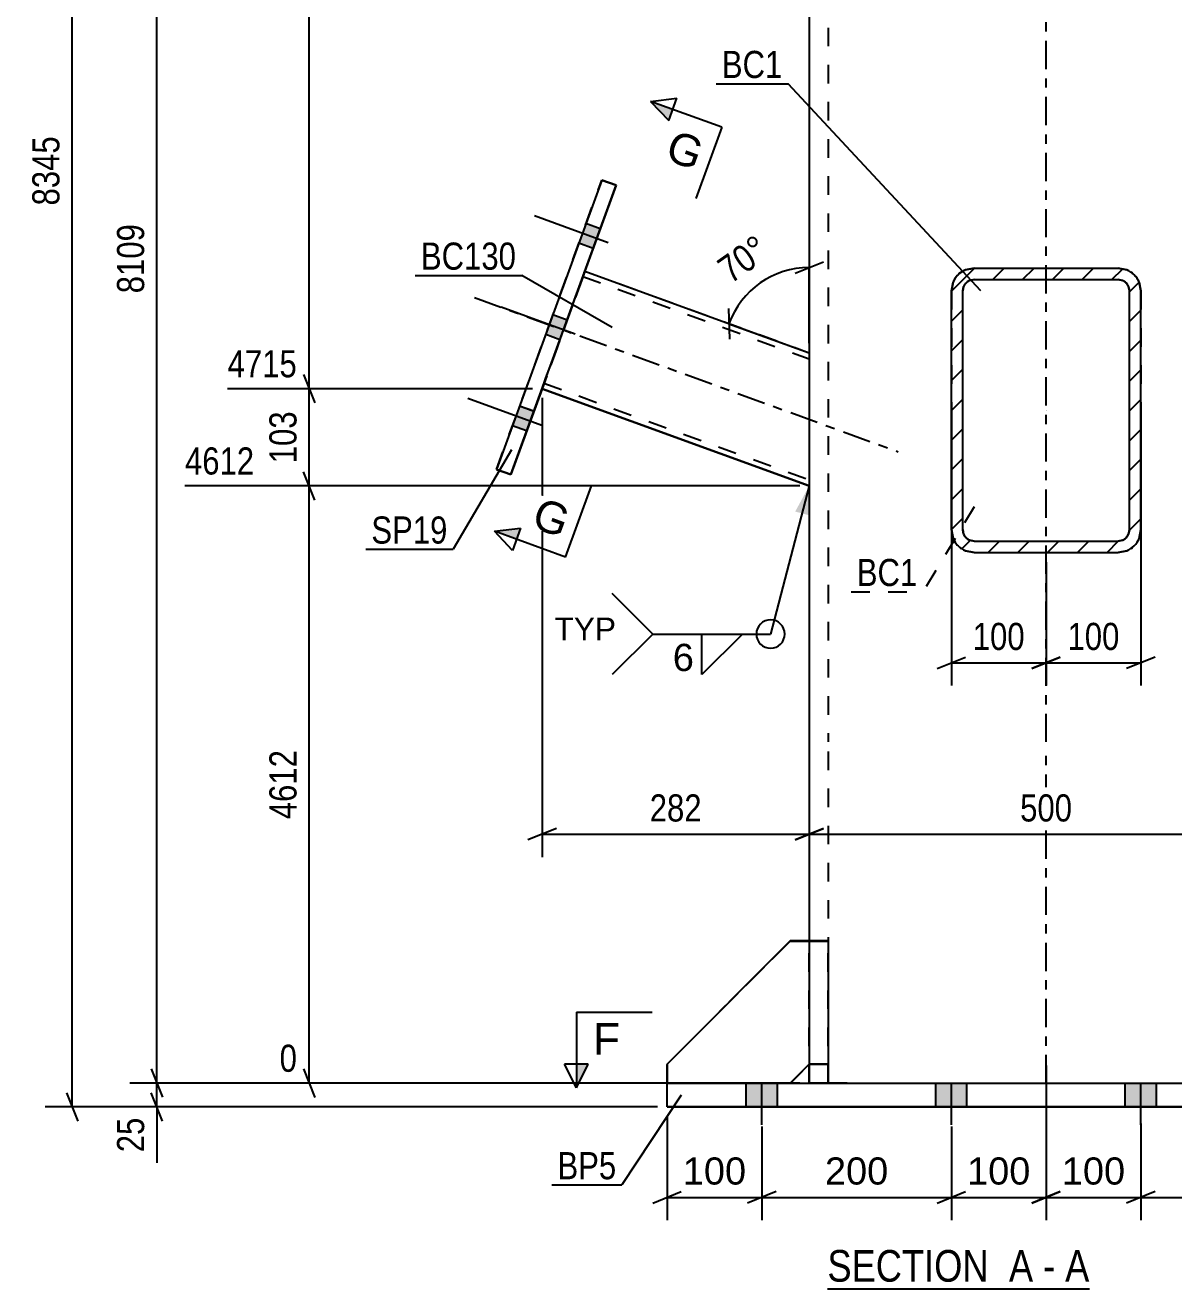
# Model space of a CAD drawing. Header units: millimetres. Extents: x -127 to 467, y -181 to 239.
# Drawn here: x 113.6 to 234.8, y -17.8 to 115.6 of the extents above; entities that cross this region are included whole.
import ezdxf

# ---------------------------------------------------------------- set-up
doc = ezdxf.new("R2010")
doc.units = ezdxf.units.MM
doc.linetypes.add('DXK_LINE_DOT2', pattern=[3.9198, 1.9599, -1.9599])
doc.linetypes.add('DXK_LINE_DOT3', pattern=[5.9187, 2.979, -0.9799, 0.9799, -0.9799])
doc.styles.add('Arial', font='ARIAL.TTF', dxfattribs={"height": 0.2})
doc.styles.add('Arial Narrow', font='ARIALN.TTF', dxfattribs={"height": 0.2})

# ---------------------------------------------------------------- blocks, each defined once
blk = doc.blocks.new('Unknown-339278888-17 - 1250')
at = {"color": 6, "linetype": 'Continuous'}
blk.add_line((198.27, -17.78), (225.92, -17.78), dxfattribs=at)
at = {"color": 0, "linetype": 'Continuous'}
for points in [[(216.38, -17.03), (216.38, -13.53), (198.27, -13.53), (198.27, -17.03)], [(219.99, -17.03), (219.99, -13.53), (217.43, -13.53), (217.43, -17.03)], [(222.31, -17.03), (222.31, -13.53), (221.04, -13.53), (221.04, -17.03)], [(225.92, -17.03), (225.92, -13.53), (223.36, -13.53), (223.36, -17.03)]]:
    blk.add_wipeout(points, dxfattribs=at)
at = {"color": 7, "linetype": 'Continuous', "style": 'Arial Narrow'}
for s, p in [('SECTION ', (198.27, -17.03)), ('A', (217.43, -17.03)), ('A', (223.36, -17.03)), ('-', (221.04, -17.03))]:
    blk.add_text(s, height=3.34, dxfattribs=at).set_placement(p)
blk = doc.blocks.new('Part-339278888-1277 - 1250')
at = {"color": 2, "linetype": 'Continuous'}
for p, q in [((174.47, 99.24), (163.35, 68.7)), ((164.86, 68.16), (175.97, 98.7)), ((175.97, 98.69), (172.67, 89.63)), ((175.97, 98.7), (174.47, 99.24)), ((175.97, 98.69), (175.97, 98.7)), ((175.97, 98.69), (175.97, 98.69)), ((168.16, 77.22), (164.86, 68.15)), ((164.86, 68.15), (163.35, 68.7)), ((163.35, 68.7), (163.36, 68.7)), ((163.35, 68.7), (163.35, 68.7)), ((163.35, 68.7), (164.86, 68.16)), ((164.86, 68.15), (164.86, 68.16))]:
    blk.add_line(p, q, dxfattribs=at)
at = {"color": 7, "linetype": 'DXK_LINE_DOT2'}
for p, q in [((163.36, 68.7), (174.47, 99.24)), ((174.47, 99.24), (175.97, 98.69)), ((174.47, 99.24), (174.47, 99.24)), ((172.67, 89.63), (168.16, 77.22))]:
    blk.add_line(p, q, dxfattribs=at)
blk = doc.blocks.new('Part-339278888-1446 - 1250')
at = {"color": 2, "linetype": 'Continuous'}
for p, q in [((196.35, 119.24), (196.35, 39.93)), ((196.35, 38.93), (196.35, 18.93))]:
    blk.add_line(p, q, dxfattribs=at)
at = {"color": 7, "linetype": 'DXK_LINE_DOT2'}
for p, q in [((198.35, 119.24), (198.35, 39.93)), ((198.35, 38.93), (198.35, 3.92)), ((196.35, 18.93), (196.35, 3.92)), ((196.35, 3.92), (196.35, 3.93)), ((196.65, 3.93), (196.35, 3.93)), ((196.35, 3.92), (196.65, 3.92)), ((197.52, 3.93), (196.65, 3.93)), ((196.65, 3.92), (197.52, 3.92)), ((198.82, 3.93), (197.52, 3.93)), ((197.52, 3.92), (198.82, 3.92)), ((198.35, 3.92), (198.35, 3.93)), ((198.35, 3.93), (198.5, 3.93)), ((198.5, 3.92), (198.35, 3.92)), ((198.5, 3.93), (198.94, 3.93)), ((198.94, 3.92), (198.5, 3.92)), ((200.35, 3.93), (198.82, 3.93)), ((198.82, 3.92), (200.35, 3.92)), ((198.94, 3.93), (199.58, 3.93)), ((199.58, 3.92), (198.94, 3.92)), ((199.58, 3.93), (200.35, 3.93)), ((200.35, 3.92), (199.58, 3.92)), ((200.35, 3.93), (242.35, 3.93)), ((200.35, 3.93), (242.35, 3.93)), ((200.35, 3.92), (242.35, 3.92)), ((200.35, 3.92), (242.35, 3.92))]:
    blk.add_line(p, q, dxfattribs=at)
at = {"color": 7, "linetype": 'DXK_LINE_DOT3'}
for p, q in [((221.35, 39.93), (221.35, 119.24)), ((221.35, 3.92), (221.35, 38.93))]:
    blk.add_line(p, q, dxfattribs=at)
blk = doc.blocks.new('Bolt-339278888-1453 - 1250')
at = {"linetype": 'Continuous'}
for points in [[(189.7, 1.43), (193, 1.43), (193, 3.93), (189.7, 3.93)], [(189.7, 1.42), (193, 1.42), (193, 3.92), (189.7, 3.92)], [(189.7, 1.42), (193, 1.42), (193, 3.92), (189.7, 3.92)], [(189.7, 1.42), (193, 1.42), (193, 3.92), (189.7, 3.92)], [(209.7, 1.43), (213, 1.43), (213, 3.93), (209.7, 3.93)], [(209.7, 1.42), (213, 1.42), (213, 3.92), (209.7, 3.92)], [(229.7, 1.43), (233, 1.43), (233, 3.93), (229.7, 3.93)], [(229.7, 1.42), (233, 1.42), (233, 3.92), (229.7, 3.92)], [(249.7, 1.43), (253, 1.43), (253, 3.93), (249.7, 3.93)], [(249.7, 1.42), (253, 1.42), (253, 3.92), (249.7, 3.92)], [(249.7, 1.42), (253, 1.42), (253, 3.92), (249.7, 3.92)], [(249.7, 1.42), (253, 1.42), (253, 3.92), (249.7, 3.92)]]:
    blk.add_hatch(color=1, dxfattribs=at).paths.add_polyline_path(points)
at = {"color": 1, "linetype": 'Continuous'}
for p, q in [((189.7, 1.43), (189.7, 3.93)), ((189.7, 1.42), (189.7, 3.92)), ((189.7, 1.42), (189.7, 3.92)), ((189.7, 1.42), (189.7, 3.92)), ((191.35, -0.47), (191.35, 3.93)), ((191.35, -0.48), (191.35, 3.92)), ((191.35, -0.48), (191.35, 3.92)), ((191.35, -0.48), (191.35, 3.92)), ((193, 1.43), (193, 3.93)), ((193, 1.42), (193, 3.92)), ((193, 1.42), (193, 3.92)), ((193, 1.42), (193, 3.92)), ((209.7, 1.43), (209.7, 3.93)), ((209.7, 1.42), (209.7, 3.92)), ((211.35, -0.47), (211.35, 3.93)), ((211.35, -0.48), (211.35, 3.92)), ((213, 1.43), (213, 3.93)), ((213, 1.42), (213, 3.92)), ((229.7, 1.43), (229.7, 3.93)), ((229.7, 1.42), (229.7, 3.92)), ((231.35, -0.47), (231.35, 3.93)), ((231.35, -0.48), (231.35, 3.92)), ((233, 1.43), (233, 3.93)), ((233, 1.42), (233, 3.92)), ((249.7, 1.43), (249.7, 3.93)), ((249.7, 1.42), (249.7, 3.92)), ((249.7, 1.42), (249.7, 3.92)), ((249.7, 1.42), (249.7, 3.92)), ((251.35, -0.47), (251.35, 3.93)), ((251.35, -0.48), (251.35, 3.92)), ((251.35, -0.48), (251.35, 3.92)), ((251.35, -0.48), (251.35, 3.92)), ((253, 1.43), (253, 3.93)), ((253, 1.42), (253, 3.92)), ((253, 1.42), (253, 3.92)), ((253, 1.42), (253, 3.92))]:
    blk.add_line(p, q, dxfattribs=at)
blk = doc.blocks.new('Part-339278888-1415 - 1250')
at = {"color": 2, "linetype": 'Continuous'}
for p, q in [((194.35, 18.93), (181.35, 5.93)), ((194.35, 18.93), (194.35, 18.93)), ((196.35, 18.93), (194.35, 18.93)), ((181.35, 5.93), (181.35, 5.93)), ((181.35, 5.93), (181.35, 3.93)), ((194.35, 3.93), (196.35, 5.93))]:
    blk.add_line(p, q, dxfattribs=at)
at = {"color": 7, "linetype": 'DXK_LINE_DOT2'}
for p, q in [((181.35, 5.93), (194.35, 18.93)), ((194.35, 18.93), (196.35, 18.93)), ((196.35, 18.93), (196.35, 5.93)), ((196.35, 5.93), (194.35, 3.93)), ((194.35, 3.93), (181.35, 3.93)), ((181.35, 3.93), (194.35, 3.93)), ((181.35, 3.93), (181.35, 3.93)), ((194.35, 3.93), (194.35, 3.93)), ((194.35, 3.93), (194.35, 3.93))]:
    blk.add_line(p, q, dxfattribs=at)
blk = doc.blocks.new('Bolt-339278888-1272 - 1250')
at = {"linetype": 'Continuous'}
for points in [[(172.79, 94.64), (172.04, 92.57), (173.55, 92.02), (174.3, 94.09)], [(172.79, 94.64), (172.04, 92.57), (173.55, 92.02), (174.3, 94.09)], [(172.79, 94.64), (172.04, 92.57), (173.55, 92.02), (174.3, 94.09)], [(169.29, 85.01), (168.54, 82.94), (170.04, 82.39), (170.79, 84.46)], [(169.29, 85), (168.54, 82.94), (170.04, 82.39), (170.79, 84.46)], [(165.78, 75.38), (165.03, 73.31), (166.53, 72.76), (167.29, 74.83)], [(165.78, 75.37), (165.03, 73.31), (166.53, 72.76), (167.29, 74.83)], [(165.78, 75.37), (165.03, 73.3), (166.53, 72.76), (167.29, 74.82)]]:
    blk.add_hatch(color=1, dxfattribs=at).paths.add_polyline_path(points)
at = {"color": 1, "linetype": 'Continuous'}
for p, q in [((175.14, 92.61), (167.34, 95.45)), ((175.14, 92.61), (167.34, 95.45)), ((175.14, 92.61), (167.34, 95.45)), ((174.3, 94.09), (172.79, 94.64)), ((174.3, 94.09), (172.79, 94.64)), ((174.3, 94.09), (172.79, 94.64)), ((173.55, 92.02), (172.04, 92.57)), ((173.55, 92.02), (172.04, 92.57)), ((173.55, 92.02), (172.04, 92.57)), ((171.64, 82.98), (163.84, 85.82)), ((171.64, 82.98), (163.84, 85.82)), ((170.79, 84.46), (169.29, 85.01)), ((170.79, 84.46), (169.29, 85)), ((170.04, 82.39), (168.54, 82.94)), ((170.04, 82.39), (168.54, 82.94)), ((168.13, 73.35), (160.33, 76.19)), ((168.13, 73.35), (160.33, 76.19)), ((168.13, 73.35), (160.33, 76.19)), ((167.29, 74.83), (165.78, 75.38)), ((167.29, 74.83), (165.78, 75.37)), ((167.29, 74.82), (165.78, 75.37)), ((166.53, 72.76), (165.03, 73.31)), ((166.53, 72.76), (165.03, 73.31)), ((166.53, 72.76), (165.03, 73.3))]:
    blk.add_line(p, q, dxfattribs=at)
blk = doc.blocks.new('Part-339278888-1301 - 1250')
at = {"color": 7, "linetype": 'DXK_LINE_DOT2'}
for p, q in [((213.75, 89.93), (212.83, 89.75)), ((213.75, 89.93), (228.95, 89.93)), ((213.75, 89.93), (213.75, 89.93)), ((228.95, 89.93), (228.95, 89.93)), ((229.87, 89.75), (228.95, 89.93)), ((211.53, 88.45), (211.35, 87.53)), ((213.29, 88.64), (213.75, 88.73)), ((213.75, 88.73), (213.75, 88.73)), ((213.75, 88.73), (228.95, 88.73)), ((228.95, 88.73), (228.95, 88.73)), ((228.95, 88.73), (229.41, 88.64)), ((231.35, 87.53), (231.17, 88.45)), ((211.35, 87.53), (211.35, 62.33)), ((212.55, 87.53), (212.64, 87.99)), ((212.55, 87.53), (212.55, 87.53)), ((212.55, 62.33), (212.55, 87.53)), ((212.64, 87.99), (212.64, 87.99)), ((230.06, 87.99), (230.06, 87.99)), ((230.06, 87.99), (230.15, 87.53)), ((230.15, 87.53), (230.15, 87.53)), ((230.15, 62.33), (230.15, 87.53)), ((231.35, 87.53), (231.35, 62.33)), ((211.35, 62.33), (211.53, 61.41)), ((211.53, 61.41), (211.53, 61.41)), ((212.55, 62.33), (212.55, 62.33)), ((212.64, 61.87), (212.55, 62.33)), ((230.15, 62.33), (230.06, 61.87)), ((230.15, 62.33), (230.15, 62.33)), ((231.17, 61.41), (231.35, 62.33)), ((231.17, 61.41), (231.17, 61.41)), ((212.83, 60.11), (213.75, 59.93)), ((213.75, 61.13), (213.29, 61.22)), ((213.75, 61.13), (213.75, 61.13)), ((213.75, 61.13), (228.95, 61.13)), ((229.41, 61.22), (228.95, 61.13)), ((228.95, 61.13), (228.95, 61.13)), ((228.95, 59.93), (229.87, 60.11)), ((213.75, 59.93), (228.95, 59.93)), ((213.75, 59.93), (213.75, 59.93)), ((228.95, 59.93), (228.95, 59.93))]:
    blk.add_line(p, q, dxfattribs=at)
at = {"color": 7, "linetype": 'DXK_LINE_DOT3'}
blk.add_line((221.35, 74.93), (221.35, 74.93), dxfattribs=at)
at = {"color": 7, "linetype": 'DXK_LINE_DOT2'}
for centre, radius, start, end in [((213.75, 87.53), 2.4, 112.5, 157.5), ((228.95, 87.53), 2.4, 22.5, 67.5), ((213.75, 87.53), 1.2, 112.5, 157.5), ((228.95, 87.53), 1.2, 22.5, 67.5), ((213.75, 62.33), 2.4, 202.5, 247.5), ((213.75, 62.33), 1.2, 202.5, 247.5), ((228.95, 62.33), 1.2, 292.5, 337.5), ((228.95, 62.33), 2.4, 292.5, 337.5)]:
    blk.add_arc(centre, radius, start, end, dxfattribs=at)
blk = doc.blocks.new('Part-339278888-1411 - 1250')
at = {"color": 7, "linetype": 'DXK_LINE_DOT2'}
for p, q in [((181.35, 5.92), (194.35, 18.92)), ((194.35, 18.92), (181.35, 5.92)), ((194.35, 18.92), (196.35, 18.92)), ((194.35, 18.92), (194.35, 18.92)), ((196.35, 18.92), (194.35, 18.92)), ((196.35, 18.92), (196.35, 5.92)), ((181.35, 3.92), (181.35, 5.92)), ((196.35, 5.92), (194.35, 3.92)), ((194.35, 3.92), (181.35, 3.92)), ((181.35, 3.92), (194.35, 3.92)), ((194.35, 3.92), (194.36, 3.93)), ((194.35, 3.92), (194.35, 3.92))]:
    blk.add_line(p, q, dxfattribs=at)
at = {"color": 2, "linetype": 'Continuous'}
blk.add_line((194.36, 3.93), (196.35, 5.92), dxfattribs=at)
blk = doc.blocks.new('Part-339278888-1412 - 1250')
at = {"color": 2, "linetype": 'Continuous'}
for p, q in [((196.35, 18.93), (196.35, 18.93)), ((198.35, 18.93), (196.35, 18.93)), ((196.35, 18.93), (196.35, 3.93)), ((198.35, 18.93), (198.35, 18.93)), ((198.35, 18.93), (198.35, 3.93)), ((198.35, 5.93), (196.35, 5.93)), ((196.35, 3.93), (198.35, 3.93))]:
    blk.add_line(p, q, dxfattribs=at)
at = {"color": 7, "linetype": 'DXK_LINE_DOT2'}
for p, q in [((196.35, 18.93), (198.35, 18.93)), ((196.35, 5.93), (198.35, 5.93)), ((196.35, 5.93), (196.35, 3.93)), ((198.35, 5.93), (198.35, 3.93)), ((198.35, 3.93), (196.35, 3.93)), ((196.35, 3.93), (196.35, 3.93)), ((198.35, 3.93), (198.35, 3.93))]:
    blk.add_line(p, q, dxfattribs=at)
blk = doc.blocks.new('Part-339278888-1350 - 1250')
at = {"color": 7, "linetype": 'DXK_LINE_DOT2'}
for p, q in [((172.64, 89.54), (172.55, 89.3)), ((172.55, 89.3), (172.64, 89.54)), ((172.67, 89.63), (172.64, 89.54)), ((172.64, 89.54), (172.67, 89.63)), ((172.67, 89.63), (172.67, 89.63)), ((172.67, 89.63), (196.35, 81.01)), ((172.42, 88.93), (168.38, 77.83)), ((172.42, 88.93), (168.41, 77.92)), ((172.34, 88.72), (168.42, 77.95)), ((168.57, 78.35), (172.41, 88.9)), ((172.41, 88.9), (172.34, 88.72)), ((172.41, 88.9), (172.45, 89.02)), ((172.45, 89.02), (172.41, 88.9)), ((172.55, 89.3), (172.42, 88.93)), ((172.42, 88.93), (172.55, 89.3)), ((172.45, 89.02), (172.47, 89.06)), ((172.47, 89.06), (172.45, 89.02)), ((172.47, 89.06), (172.47, 89.06)), ((172.47, 89.06), (196.35, 80.37)), ((172.47, 89.06), (196.35, 80.37)), ((196.35, 81.01), (196.35, 66.96)), ((168.19, 77.31), (168.28, 77.55)), ((168.19, 77.31), (168.28, 77.55)), ((168.28, 77.55), (168.41, 77.92)), ((168.28, 77.55), (168.38, 77.83)), ((168.38, 77.83), (168.36, 77.79)), ((168.36, 77.79), (168.38, 77.83)), ((168.36, 77.79), (168.36, 77.79)), ((168.36, 77.79), (196.35, 67.6)), ((168.36, 77.79), (196.35, 67.6)), ((168.42, 77.95), (168.38, 77.83)), ((168.38, 77.83), (168.41, 77.92)), ((168.41, 77.92), (168.42, 77.95)), ((168.42, 77.95), (168.57, 78.35)), ((168.57, 78.35), (168.57, 78.35)), ((168.16, 77.22), (168.19, 77.31)), ((168.16, 77.22), (168.19, 77.31)), ((168.16, 77.22), (168.16, 77.22)), ((168.19, 77.31), (168.19, 77.31))]:
    blk.add_line(p, q, dxfattribs=at)
at = {"color": 2, "linetype": 'Continuous'}
for p, q in [((172.67, 89.63), (196.35, 81.01)), ((196.35, 66.96), (168.16, 77.22)), ((168.16, 77.22), (196.35, 66.96))]:
    blk.add_line(p, q, dxfattribs=at)
at = {"color": 7, "linetype": 'DXK_LINE_DOT3'}
blk.add_line((161.02, 86.84), (205.75, 70.57), dxfattribs=at)
blk = doc.blocks.new('Part-339278888-1397 - 1250')
at = {"linetype": 'Continuous'}
h = blk.add_hatch(dxfattribs=at)
h.set_pattern_fill('', scale=0.7, style=0, pattern_type=0)
h.set_pattern_definition([(45, (231.1668, 88.4599), (-1.57154, 1.57154), [])])
h.paths.add_polyline_path([(231.35, 87.54), (231.17, 88.46), (230.65, 89.24), (229.87, 89.76), (228.95, 89.94), (213.75, 89.94), (212.83, 89.76), (212.05, 89.24), (211.53, 88.46), (211.35, 87.54), (211.35, 62.34), (211.53, 61.42), (212.05, 60.64), (212.83, 60.12), (213.75, 59.94), (228.95, 59.94), (229.87, 60.12), (230.65, 60.64), (231.17, 61.42), (231.35, 62.34)])
h.paths.add_polyline_path([(230.06, 61.88), (229.8, 61.49), (229.41, 61.23), (228.95, 61.14), (213.75, 61.14), (213.29, 61.23), (212.9, 61.49), (212.64, 61.88), (212.55, 62.34), (212.55, 87.54), (212.64, 88), (212.9, 88.39), (213.29, 88.65), (213.75, 88.74), (228.95, 88.74), (229.41, 88.65), (229.8, 88.39), (230.06, 88), (230.15, 87.54), (230.15, 62.34)])
at = {"color": 7, "linetype": 'DXK_LINE_DOT2'}
for p, q in [((212.83, 89.76), (213.75, 89.94)), ((213.75, 89.94), (228.95, 89.94)), ((213.75, 89.94), (213.75, 89.94)), ((228.95, 89.94), (228.95, 89.94)), ((228.95, 89.94), (229.87, 89.76)), ((211.35, 87.54), (211.53, 88.46)), ((231.17, 88.46), (231.35, 87.54)), ((211.35, 87.54), (211.35, 87.54)), ((211.35, 87.54), (211.35, 62.34)), ((212.64, 88), (212.55, 87.54)), ((212.55, 87.54), (212.55, 87.54)), ((212.55, 62.34), (212.55, 87.54)), ((212.64, 88), (212.64, 88)), ((230.06, 88), (230.06, 88)), ((230.15, 87.54), (230.06, 88)), ((230.15, 87.54), (230.15, 87.54)), ((230.15, 62.34), (230.15, 87.54)), ((231.35, 87.54), (231.35, 62.34)), ((211.53, 61.42), (211.35, 62.34)), ((211.53, 61.42), (211.53, 61.42)), ((212.55, 62.34), (212.55, 62.34)), ((212.55, 62.34), (212.64, 61.88)), ((230.06, 61.88), (230.15, 62.34)), ((230.15, 62.34), (230.15, 62.34)), ((231.35, 62.34), (231.17, 61.42)), ((231.17, 61.42), (231.17, 61.42)), ((213.29, 61.23), (213.75, 61.14)), ((213.75, 61.14), (213.75, 61.14)), ((213.75, 61.14), (228.95, 61.14)), ((228.95, 61.14), (229.41, 61.23)), ((228.95, 61.14), (228.95, 61.14))]:
    blk.add_line(p, q, dxfattribs=at)
at = {"color": 2, "linetype": 'Continuous'}
for p, q in [((213.75, 89.94), (212.83, 89.76)), ((213.75, 89.94), (228.95, 89.94)), ((229.87, 89.76), (228.95, 89.94)), ((211.53, 88.46), (211.35, 87.54)), ((213.75, 88.74), (213.29, 88.65)), ((213.29, 88.65), (213.75, 88.74)), ((213.75, 88.74), (213.75, 88.74)), ((213.75, 88.74), (228.95, 88.74)), ((213.75, 88.74), (228.95, 88.74)), ((228.95, 88.74), (228.95, 88.74)), ((229.41, 88.65), (228.95, 88.74)), ((228.95, 88.74), (229.41, 88.65)), ((231.35, 87.54), (231.17, 88.46)), ((211.35, 62.34), (211.35, 87.54)), ((212.55, 87.54), (212.64, 88)), ((212.55, 62.34), (212.55, 87.54)), ((230.06, 88), (230.15, 87.54)), ((230.15, 62.34), (230.15, 87.54)), ((231.35, 62.34), (231.35, 87.54)), ((211.35, 62.34), (211.53, 61.42)), ((212.64, 61.88), (212.55, 62.34)), ((230.15, 62.34), (230.06, 61.88)), ((231.17, 61.42), (231.35, 62.34)), ((213.75, 59.94), (212.83, 60.12)), ((212.83, 60.12), (213.75, 59.94)), ((213.75, 61.14), (213.29, 61.23)), ((213.75, 61.14), (228.95, 61.14)), ((229.41, 61.23), (228.95, 61.14)), ((229.87, 60.12), (228.95, 59.94)), ((228.95, 59.94), (229.87, 60.12)), ((213.75, 59.94), (228.95, 59.94)), ((213.75, 59.94), (213.75, 59.94)), ((213.75, 59.94), (228.95, 59.94)), ((228.95, 59.94), (228.95, 59.94))]:
    blk.add_line(p, q, dxfattribs=at)
at = {"color": 7, "linetype": 'DXK_LINE_DOT3'}
blk.add_line((221.35, 74.94), (221.35, 74.94), dxfattribs=at)
at = {"color": 7, "linetype": 'DXK_LINE_DOT2'}
for centre, radius, start, end in [((213.75, 87.54), 2.4, 112.5, 157.5), ((228.95, 87.54), 2.4, 22.5, 67.5), ((213.75, 62.34), 1.2, 202.5, 247.5), ((228.95, 62.34), 1.2, 292.5, 337.5)]:
    blk.add_arc(centre, radius, start, end, dxfattribs=at)
at = {"color": 2, "linetype": 'Continuous'}
for centre, radius, start, end in [((213.75, 87.54), 2.4, 112.5, 157.5), ((228.95, 87.54), 2.4, 22.5, 67.5), ((213.75, 87.54), 1.2, 112.5, 157.5), ((213.75, 87.54), 1.2, 112.5, 157.5), ((228.95, 87.54), 1.2, 22.5, 67.5), ((228.95, 87.54), 1.2, 22.5, 67.5), ((213.75, 62.34), 2.4, 202.5, 247.5), ((213.75, 62.34), 2.4, 202.5, 247.5), ((213.75, 62.34), 1.2, 202.5, 247.5), ((228.95, 62.34), 1.2, 292.5, 337.5), ((228.95, 62.34), 2.4, 292.5, 337.5), ((228.95, 62.34), 2.4, 292.5, 337.5)]:
    blk.add_arc(centre, radius, start, end, dxfattribs=at)
blk = doc.blocks.new('Part-339278888-1416 - 1250')
at = {"color": 7, "linetype": 'DXK_LINE_DOT2'}
for p, q in [((196.35, 3.91), (196.35, 18.92)), ((198.35, 18.92), (196.35, 18.92)), ((196.35, 18.92), (198.35, 18.92)), ((198.35, 3.91), (198.35, 18.92)), ((196.35, 5.92), (198.35, 5.92)), ((198.35, 5.91), (196.35, 5.91)), ((196.35, 3.92), (196.35, 3.91)), ((196.35, 3.92), (198.35, 3.92)), ((196.35, 3.91), (198.35, 3.91)), ((198.35, 3.92), (198.35, 3.91))]:
    blk.add_line(p, q, dxfattribs=at)
blk = doc.blocks.new('Part-339278888-1431 - 1250')
at = {"color": 2, "linetype": 'Continuous'}
for p, q in [((181.35, 1.41), (181.35, 3.93)), ((181.35, 3.93), (261.35, 3.93)), ((261.35, 1.41), (261.35, 3.93)), ((181.35, 1.43), (181.35, 1.41)), ((261.35, 1.43), (181.35, 1.43)), ((181.35, 1.41), (261.35, 1.41)), ((261.35, 1.43), (261.35, 1.41))]:
    blk.add_line(p, q, dxfattribs=at)
at = {"color": 7, "linetype": 'DXK_LINE_DOT2'}
blk.add_line((181.35, 3.91), (261.35, 3.91), dxfattribs=at)
blk = doc.blocks.new('StraightDimension-339278888-1627 - 1250')
at = {"color": 7, "linetype": 'Continuous'}
for p, q in [((127.51, 3.93), (127.51, 177.96)), ((126.91, 5.43), (128.11, 2.43)), ((180.35, 3.93), (124.66, 3.93))]:
    blk.add_line(p, q, dxfattribs=at)
at = {"color": 0}
blk.add_wipeout([(126.76, 95.2), (122.56, 95.2), (122.56, 86.69), (126.76, 86.69)], dxfattribs=at)
at = {"color": 3, "style": 'Arial Narrow'}
blk.add_text('8109', height=2.863, rotation=90.0002, dxfattribs=at).set_placement((126.16, 87.29))
blk = doc.blocks.new('StraightDimension-339278888-1621 - 1250')
at = {"color": 7, "linetype": 'Continuous'}
for p, q in [((126.91, 5.43), (128.11, 2.43)), ((180.35, 3.93), (124.66, 3.93)), ((128.11, -0.09), (126.91, 2.91)), ((127.51, 1.41), (127.51, 3.93)), ((180.35, 1.41), (124.66, 1.41)), ((127.51, 1.41), (127.51, -4.49)), ((127.51, 1.41), (127.51, -4.49))]:
    blk.add_line(p, q, dxfattribs=at)
at = {"color": 0}
blk.add_wipeout([(126.76, 0.89), (122.56, 0.89), (122.56, -3.97), (126.76, -3.97)], dxfattribs=at)
at = {"color": 3, "style": 'Arial Narrow'}
blk.add_text('25', height=2.863, rotation=90.0002, dxfattribs=at).set_placement((126.16, -3.37))
blk = doc.blocks.new('StraightDimension-339278888-1609 - 1250')
at = {"color": 7, "linetype": 'Continuous'}
for p, q in [((118.57, 1.41), (118.57, 199.02)), ((117.97, 2.91), (119.17, -0.09)), ((180.35, 1.41), (115.72, 1.41))]:
    blk.add_line(p, q, dxfattribs=at)
at = {"color": 0}
blk.add_wipeout([(117.82, 104.47), (113.62, 104.47), (113.62, 95.96), (117.82, 95.96)], dxfattribs=at)
at = {"color": 3, "style": 'Arial Narrow'}
blk.add_text('8345', height=2.863, rotation=90.0002, dxfattribs=at).set_placement((117.22, 96.56))
blk = doc.blocks.new('AngleDimension-339278888-1652 - 1250')
at = {"color": 7, "linetype": 'Continuous'}
for p, q in [((194.85, 89.41), (197.85, 90.61)), ((196.35, 82.01), (196.35, 90.01)), ((196.35, 90.01), (196.35, 81.01)), ((187.83, 85.68), (187.94, 82.45)), ((187.88, 84.06), (196.35, 81.01))]:
    blk.add_line(p, q, dxfattribs=at)
blk.add_arc((196.35, 81.01), 9, 90, 160.171, dxfattribs=at)
at = {"color": 0}
blk.add_wipeout([(193.2, 91.12), (190.78, 94.55), (185.5, 90.84), (187.91, 87.4)], dxfattribs=at)
at = {"color": 3, "style": 'Arial Narrow'}
blk.add_text('70°', height=2.863, rotation=35.0879, dxfattribs=at).set_placement((188.06, 88.24))
blk = doc.blocks.new('StraightDimension-339278888-1678 - 1250')
at = {"color": 7, "linetype": 'Continuous'}
for p, q in [((231.35, 73.95), (231.35, 45.89)), ((221.35, 58.92), (221.35, 45.89)), ((219.85, 47.69), (222.85, 48.89)), ((221.35, 48.29), (231.35, 48.29)), ((232.85, 48.89), (229.85, 47.69))]:
    blk.add_line(p, q, dxfattribs=at)
at = {"color": 0}
blk.add_wipeout([(229.69, 49.04), (229.69, 53.24), (223.01, 53.24), (223.01, 49.04)], dxfattribs=at)
at = {"color": 3, "style": 'Arial Narrow'}
blk.add_text('100', height=2.863, dxfattribs=at).set_placement((223.61, 49.64))
blk = doc.blocks.new('StraightDimension-339278888-1682 - 1250')
at = {"color": 7, "linetype": 'Continuous'}
for p, q in [((211.35, 73.95), (211.35, 45.89)), ((221.35, 58.92), (221.35, 45.89)), ((209.85, 47.69), (212.85, 48.89)), ((211.35, 48.29), (221.35, 48.29)), ((222.85, 48.89), (219.85, 47.69))]:
    blk.add_line(p, q, dxfattribs=at)
at = {"color": 0}
blk.add_wipeout([(219.69, 49.04), (219.69, 53.24), (213.01, 53.24), (213.01, 49.04)], dxfattribs=at)
at = {"color": 3, "style": 'Arial Narrow'}
blk.add_text('100', height=2.863, dxfattribs=at).set_placement((213.61, 49.64))
blk = doc.blocks.new('StraightDimension-339278888-14961 - 1250')
at = {"color": 7, "linetype": 'Continuous'}
for p, q in [((251.35, 1.67), (251.35, -10.53)), ((231.35, -0.33), (231.35, -10.53)), ((232.85, -7.53), (229.85, -8.73)), ((249.85, -8.73), (252.85, -7.53)), ((231.35, -8.13), (251.35, -8.13))]:
    blk.add_line(p, q, dxfattribs=at)
at = {"color": 0}
blk.add_wipeout([(245.28, -7.38), (245.28, -3.18), (237.41, -3.18), (237.41, -7.38)], dxfattribs=at)
at = {"color": 3, "style": 'Arial'}
blk.add_text('200', height=2.865, dxfattribs=at).set_placement((238.01, -6.78))
blk = doc.blocks.new('StraightDimension-339278888-14962 - 1250')
at = {"color": 7, "linetype": 'Continuous'}
for p, q in [((221.35, 5.78), (221.35, -10.53)), ((231.35, -0.33), (231.35, -10.53)), ((219.85, -8.73), (222.85, -7.53)), ((232.85, -7.53), (229.85, -8.73)), ((221.35, -8.13), (231.35, -8.13))]:
    blk.add_line(p, q, dxfattribs=at)
at = {"color": 0}
blk.add_wipeout([(230.28, -7.38), (230.28, -3.18), (222.41, -3.18), (222.41, -7.38)], dxfattribs=at)
at = {"color": 3, "style": 'Arial'}
blk.add_text('100', height=2.865, dxfattribs=at).set_placement((223.01, -6.78))
blk = doc.blocks.new('StraightDimension-339278888-14963 - 1250')
at = {"color": 7, "linetype": 'Continuous'}
for p, q in [((221.35, 5.78), (221.35, -10.53)), ((211.35, -0.66), (211.35, -10.53)), ((209.85, -8.73), (212.85, -7.53)), ((222.85, -7.53), (219.85, -8.73)), ((211.35, -8.13), (221.35, -8.13))]:
    blk.add_line(p, q, dxfattribs=at)
at = {"color": 0}
blk.add_wipeout([(220.28, -7.38), (220.28, -3.18), (212.41, -3.18), (212.41, -7.38)], dxfattribs=at)
at = {"color": 3, "style": 'Arial'}
blk.add_text('100', height=2.865, dxfattribs=at).set_placement((213.01, -6.78))
blk = doc.blocks.new('StraightDimension-339278888-14964 - 1250')
at = {"color": 7, "linetype": 'Continuous'}
for p, q in [((191.35, -0.66), (191.35, -10.53)), ((211.35, -0.66), (211.35, -10.53)), ((192.85, -7.53), (189.85, -8.73)), ((209.85, -8.73), (212.85, -7.53)), ((191.35, -8.13), (211.35, -8.13))]:
    blk.add_line(p, q, dxfattribs=at)
at = {"color": 0}
blk.add_wipeout([(205.28, -7.38), (205.28, -3.18), (197.41, -3.18), (197.41, -7.38)], dxfattribs=at)
at = {"color": 3, "style": 'Arial'}
blk.add_text('200', height=2.865, dxfattribs=at).set_placement((198.01, -6.78))
blk = doc.blocks.new('StraightDimension-339278888-14965 - 1250')
at = {"color": 7, "linetype": 'Continuous'}
for p, q in [((181.35, 0.43), (181.35, -10.53)), ((191.35, -0.66), (191.35, -10.53)), ((179.85, -8.73), (182.85, -7.53)), ((192.85, -7.53), (189.85, -8.73)), ((181.35, -8.13), (191.35, -8.13))]:
    blk.add_line(p, q, dxfattribs=at)
at = {"color": 0}
blk.add_wipeout([(190.28, -7.38), (190.28, -3.18), (182.41, -3.18), (182.41, -7.38)], dxfattribs=at)
at = {"color": 3, "style": 'Arial'}
blk.add_text('100', height=2.865, dxfattribs=at).set_placement((183.01, -6.78))
blk = doc.blocks.new('StraightDimension-339278888-15644 - 1250')
at = {"color": 7, "linetype": 'Continuous'}
for p, q in [((144.19, 163.32), (142.99, 166.32)), ((195.35, 164.82), (130.47, 164.82)), ((143.59, 77.22), (143.59, 164.82)), ((142.99, 78.72), (144.19, 75.72)), ((167.16, 77.22), (134.97, 77.22))]:
    blk.add_line(p, q, dxfattribs=at)
at = {"color": 0}
blk.add_wipeout([(142.84, 125.28), (138.64, 125.28), (138.64, 116.76), (142.84, 116.76)], dxfattribs=at)
at = {"color": 3, "style": 'Arial Narrow'}
blk.add_text('3263', height=2.863, rotation=90.0002, dxfattribs=at).set_placement((142.24, 117.36))
at = {"color": 0, "linetype": 'Continuous'}
blk.add_wipeout([(138.39, 165.42), (138.39, 169.62), (129.87, 169.62), (129.87, 165.42)], dxfattribs=at)
at = {"color": 3, "linetype": 'Continuous', "style": 'Arial Narrow'}
blk.add_text('7978', height=2.863, dxfattribs=at).set_placement((130.47, 166.02))
blk = doc.blocks.new('StraightDimension-339278888-15645 - 1250')
at = {"color": 7, "linetype": 'Continuous'}
for p, q in [((142.99, 78.72), (144.19, 75.72)), ((167.16, 77.22), (134.97, 77.22)), ((143.59, 66.96), (143.59, 77.22)), ((144.19, 65.46), (142.99, 68.46)), ((195.35, 66.96), (130.47, 66.96))]:
    blk.add_line(p, q, dxfattribs=at)
at = {"color": 0, "linetype": 'Continuous'}
blk.add_wipeout([(142.89, 77.82), (142.89, 82.02), (134.37, 82.02), (134.37, 77.82)], dxfattribs=at)
at = {"color": 0}
blk.add_wipeout([(142.84, 75.43), (138.64, 75.43), (138.64, 68.75), (142.84, 68.75)], dxfattribs=at)
at = {"color": 3, "linetype": 'Continuous', "style": 'Arial Narrow'}
blk.add_text('4715', height=2.863, dxfattribs=at).set_placement((134.97, 78.42))
at = {"color": 3, "style": 'Arial Narrow'}
blk.add_text('103', height=2.863, rotation=90.0002, dxfattribs=at).set_placement((142.24, 69.35))
blk = doc.blocks.new('StraightDimension-339278888-15646 - 1250')
at = {"color": 7, "linetype": 'Continuous'}
for p, q in [((144.19, 65.46), (142.99, 68.46)), ((195.35, 66.96), (130.47, 66.96)), ((143.59, 3.92), (143.59, 66.96)), ((142.99, 5.42), (144.19, 2.42)), ((195.35, 3.92), (140.46, 3.92))]:
    blk.add_line(p, q, dxfattribs=at)
at = {"color": 0}
blk.add_wipeout([(142.84, 39.7), (138.64, 39.7), (138.64, 31.18), (142.84, 31.18)], dxfattribs=at)
at = {"color": 3, "style": 'Arial Narrow'}
blk.add_text('4612', height=2.863, rotation=90.0002, dxfattribs=at).set_placement((142.24, 31.78))
at = {"color": 0, "linetype": 'Continuous'}
for points in [[(138.39, 67.56), (138.39, 71.76), (129.87, 71.76), (129.87, 67.56)], [(142.89, 4.52), (142.89, 8.72), (139.86, 8.72), (139.86, 4.52)]]:
    blk.add_wipeout(points, dxfattribs=at)
at = {"color": 3, "linetype": 'Continuous', "style": 'Arial Narrow'}
for s, height, p in [('4612', 2.863, (130.47, 68.16)), ('0', 2.86, (140.46, 5.12))]:
    blk.add_text(s, height=height, dxfattribs=at).set_placement(p)
blk = doc.blocks.new('StraightDimension-339278888-15778 - 1250')
at = {"color": 7, "linetype": 'Continuous'}
for p, q in [((196.35, 65.96), (196.35, 27.79)), ((246.35, 65.96), (246.35, 27.79)), ((197.85, 30.79), (194.85, 29.59)), ((244.85, 29.59), (247.85, 30.79)), ((196.35, 30.19), (246.35, 30.19))]:
    blk.add_line(p, q, dxfattribs=at)
at = {"color": 0}
blk.add_wipeout([(224.69, 30.94), (224.69, 35.14), (218.01, 35.14), (218.01, 30.94)], dxfattribs=at)
at = {"color": 3, "style": 'Arial Narrow'}
blk.add_text('500', height=2.863, dxfattribs=at).set_placement((218.61, 31.54))
blk = doc.blocks.new('StraightDimension-339278888-15779 - 1250')
at = {"color": 7, "linetype": 'Continuous'}
for p, q in [((168.17, 76.27), (168.17, 27.79)), ((196.35, 65.96), (196.35, 27.79)), ((169.67, 30.79), (166.67, 29.59)), ((194.85, 29.59), (197.85, 30.79)), ((168.17, 30.19), (196.35, 30.19))]:
    blk.add_line(p, q, dxfattribs=at)
at = {"color": 0}
blk.add_wipeout([(185.6, 30.94), (185.6, 35.14), (178.92, 35.14), (178.92, 30.94)], dxfattribs=at)
at = {"color": 3, "style": 'Arial Narrow'}
blk.add_text('282', height=2.863, dxfattribs=at).set_placement((179.52, 31.54))
blk = doc.blocks.new('Mark-339278888-1273 - 1250')
at = {"color": 0}
blk.add_wipeout([(158.18, 60.87), (158.18, 63.87), (150.14, 63.87), (150.14, 60.87)], dxfattribs=at)
blk.add_wipeout([(158.18, 60.87), (158.18, 63.87), (150.14, 63.87), (150.14, 60.87)], dxfattribs=at)
at = {"color": 30, "linetype": 'Continuous'}
for p in [(164.94, 70.78), (149.54, 60.27)]:
    blk.add_line(p, (158.78, 60.27), dxfattribs=at)
at = {"color": 3, "style": 'Arial Narrow'}
blk.add_text('SP19', height=2.863, dxfattribs=at).set_placement((150.14, 60.87))
blk = doc.blocks.new('SectionMark-339278888-1824 - 1250')
at = {"linetype": 'Continuous'}
for points in [[(181.96, 106.69), (181.53, 105.52), (179.61, 107.54)], [(165.89, 62.49), (165.46, 61.32), (163.12, 62.17)]]:
    blk.add_hatch(color=6, dxfattribs=at).paths.add_polyline_path(points)
at = {"color": 6, "linetype": 'Continuous'}
for p, q in [((179.61, 107.54), (182.39, 107.87)), ((179.61, 107.54), (181.53, 105.52)), ((181.53, 105.52), (182.39, 107.87)), ((163.12, 62.17), (165.89, 62.49)), ((165.04, 60.14), (163.12, 62.17)), ((165.89, 62.49), (165.04, 60.14))]:
    blk.add_line(p, q, dxfattribs=at)
at = {"color": 0, "linetype": 'Continuous'}
for points in [[(184.4, 100.22), (185.59, 103.51), (182.18, 104.75), (180.98, 101.46)], [(170.29, 61.43), (171.49, 64.71), (168.08, 65.95), (166.88, 62.67)]]:
    blk.add_wipeout(points, dxfattribs=at)
at = {"color": 6, "linetype": 'Continuous'}
for p, q in [((187.13, 104.81), (179.61, 107.54)), ((187.13, 104.81), (184.4, 97.29)), ((170.63, 59.44), (173.37, 66.96)), ((170.63, 59.44), (163.12, 62.17))]:
    blk.add_line(p, q, dxfattribs=at)
at = {"color": 3, "linetype": 'Continuous', "style": 'Arial'}
for p in [(180.98, 101.46), (166.88, 62.67)]:
    blk.add_text('G', height=3.34, rotation=-19.979, dxfattribs=at).set_placement(p)
blk = doc.blocks.new('Mark-339278888-1297 - 1250')
at = {"color": 0}
blk.add_wipeout([(207.76, 56.39), (207.76, 59.39), (201.37, 59.39), (201.37, 56.39)], dxfattribs=at)
blk.add_wipeout([(207.76, 56.39), (207.76, 59.39), (201.37, 59.39), (201.37, 56.39)], dxfattribs=at)
at = {"color": 30, "linetype": 'DXK_LINE_DOT2'}
for p in [(213.76, 64.75), (200.77, 55.79)]:
    blk.add_line(p, (208.36, 55.79), dxfattribs=at)
at = {"color": 3, "style": 'Arial Narrow'}
blk.add_text('BC1', height=2.863, dxfattribs=at).set_placement((201.37, 56.39))
blk = doc.blocks.new('Mark-339278888-1393 - 1250')
at = {"color": 0}
blk.add_wipeout([(193.52, 110.01), (193.52, 113.01), (187.13, 113.01), (187.13, 110.01)], dxfattribs=at)
blk.add_wipeout([(193.52, 110.01), (193.52, 113.01), (187.13, 113.01), (187.13, 110.01)], dxfattribs=at)
at = {"color": 30, "linetype": 'Continuous'}
for p in [(186.53, 109.41), (214.46, 87.53)]:
    blk.add_line(p, (194.12, 109.41), dxfattribs=at)
at = {"color": 3, "style": 'Arial Narrow'}
blk.add_text('BC1', height=2.863, dxfattribs=at).set_placement((187.13, 110.01))
blk = doc.blocks.new('Mark-339278888-1427 - 1250')
at = {"color": 0}
blk.add_wipeout([(175.99, -6.22), (175.99, -3.22), (169.78, -3.22), (169.78, -6.22)], dxfattribs=at)
blk.add_wipeout([(175.99, -6.22), (175.99, -3.22), (169.78, -3.22), (169.78, -6.22)], dxfattribs=at)
at = {"color": 30, "linetype": 'Continuous'}
for p in [(182.85, 2.66), (169.18, -6.82)]:
    blk.add_line(p, (176.59, -6.82), dxfattribs=at)
at = {"color": 3, "style": 'Arial Narrow'}
blk.add_text('BP5', height=2.863, dxfattribs=at).set_placement((169.78, -6.22))
blk = doc.blocks.new('SectionMark-339278888-1818 - 1250')
at = {"linetype": 'Continuous'}
for points in [[(171.78, 5.93), (173.03, 5.93), (171.78, 3.43)], [(269.98, 5.93), (271.23, 5.93), (271.23, 3.43)]]:
    blk.add_hatch(color=6, dxfattribs=at).paths.add_polyline_path(points)
at = {"color": 6, "linetype": 'Continuous'}
for p, q in [((171.78, 11.43), (179.78, 11.43)), ((171.78, 11.43), (171.78, 3.43)), ((271.23, 11.43), (263.23, 11.43)), ((271.23, 11.43), (271.23, 3.43)), ((171.78, 3.43), (170.53, 5.93)), ((173.03, 5.93), (170.53, 5.93)), ((171.78, 3.43), (173.03, 5.93)), ((269.98, 5.93), (272.48, 5.93)), ((271.23, 3.43), (269.98, 5.93)), ((272.48, 5.93), (271.23, 3.43))]:
    blk.add_line(p, q, dxfattribs=at)
at = {"color": 0, "linetype": 'Continuous'}
for points in [[(176.38, 6.93), (176.38, 10.43), (173.53, 10.43), (173.53, 6.93)], [(269.48, 6.93), (269.48, 10.43), (266.63, 10.43), (266.63, 6.93)]]:
    blk.add_wipeout(points, dxfattribs=at)
at = {"color": 3, "linetype": 'Continuous', "style": 'Arial'}
for p in [(173.53, 6.93), (266.63, 6.93)]:
    blk.add_text('F', height=3.34, dxfattribs=at).set_placement(p)
blk = doc.blocks.new('WeldMark-339278888-1828 - 1250')
at = {"linetype": 'Continuous'}
blk.add_hatch(color=30, dxfattribs=at).paths.add_polyline_path([(194.87, 64.25), (196.35, 66.96), (196.32, 63.87)])
at = {"color": 30, "linetype": 'Continuous'}
for p in [(196.35, 66.96), (179.85, 51.32)]:
    blk.add_line(p, (192.27, 51.32), dxfattribs=at)
at = {"color": 3, "linetype": 'Continuous'}
for p, q in [((179.85, 51.32), (175.56, 55.61)), ((179.85, 51.32), (175.56, 47.04)), ((185.03, 51.32), (189.31, 51.32))]:
    blk.add_line(p, q, dxfattribs=at)
for start, end in [(90, 270), (270, 90)]:
    blk.add_arc((192.27, 51.32), 1.5, start, end, dxfattribs=at)
at = {"color": 0}
blk.add_wipeout([(184.37, 47.22), (184.37, 50.62), (181.75, 50.62), (181.75, 47.22)], dxfattribs=at)
at = {"color": 3, "linetype": 'Continuous'}
for p, q in [((189.31, 51.32), (185.03, 47.04)), ((185.03, 47.04), (185.03, 51.32))]:
    blk.add_line(p, q, dxfattribs=at)
at = {"color": 3, "style": 'Arial'}
blk.add_text('6', height=2.87, dxfattribs=at).set_placement((181.95, 47.42))
at = {"color": 0, "linetype": 'Continuous'}
blk.add_wipeout([(175.95, 50.67), (175.95, 53.17), (169.47, 53.17), (169.47, 50.67)], dxfattribs=at)
blk.add_wipeout([(175.95, 50.67), (175.95, 53.17), (169.47, 53.17), (169.47, 50.67)], dxfattribs=at)
at = {"color": 3, "linetype": 'Continuous', "style": 'Arial'}
blk.add_text('TYP', height=2.388, dxfattribs=at).set_placement((169.47, 50.67))
blk = doc.blocks.new('Mark-339278888-7035 - 1250')
at = {"color": 0}
blk.add_wipeout([(165.42, 89.78), (165.42, 92.78), (155.37, 92.78), (155.37, 89.78)], dxfattribs=at)
blk.add_wipeout([(165.42, 89.78), (165.42, 92.78), (155.37, 92.78), (155.37, 89.78)], dxfattribs=at)
at = {"color": 30, "linetype": 'Continuous'}
for p in [(154.77, 89.18), (175.55, 83.68)]:
    blk.add_line(p, (166.02, 89.18), dxfattribs=at)
at = {"color": 3, "style": 'Arial Narrow'}
blk.add_text('BC130', height=2.863, dxfattribs=at).set_placement((155.37, 89.78))

msp = doc.modelspace()

# ---------------------------------------------------------------- block references
for name in ['Part-339278888-1446 - 1250', 'Part-339278888-1277 - 1250', 'Bolt-339278888-1272 - 1250', 'Part-339278888-1350 - 1250', 'Part-339278888-1397 - 1250', 'Part-339278888-1301 - 1250', 'Part-339278888-1415 - 1250', 'Part-339278888-1411 - 1250', 'Part-339278888-1412 - 1250', 'Part-339278888-1416 - 1250', 'Part-339278888-1431 - 1250', 'Bolt-339278888-1453 - 1250', 'Unknown-339278888-17 - 1250']:
    msp.add_blockref(name, (0, 0))

# ---------------------------------------------------------------- next in the draw order: block references
for name in ['StraightDimension-339278888-1627 - 1250', 'StraightDimension-339278888-1678 - 1250', 'StraightDimension-339278888-14961 - 1250']:
    msp.add_blockref(name, (0, 0))

# ---------------------------------------------------------------- next in the draw order: block references
for name in ['AngleDimension-339278888-1652 - 1250', 'StraightDimension-339278888-1682 - 1250', 'StraightDimension-339278888-1621 - 1250', 'StraightDimension-339278888-14962 - 1250']:
    msp.add_blockref(name, (0, 0))

# ---------------------------------------------------------------- next in the draw order: block references
for name in ['StraightDimension-339278888-1609 - 1250', 'StraightDimension-339278888-14963 - 1250']:
    msp.add_blockref(name, (0, 0))

# ---------------------------------------------------------------- next in the draw order: block references
for name in ['StraightDimension-339278888-15644 - 1250', 'StraightDimension-339278888-14964 - 1250']:
    msp.add_blockref(name, (0, 0))

# ---------------------------------------------------------------- next in the draw order: block references
for name in ['StraightDimension-339278888-15645 - 1250', 'StraightDimension-339278888-14965 - 1250']:
    msp.add_blockref(name, (0, 0))

# ---------------------------------------------------------------- next in the draw order: block references
msp.add_blockref('StraightDimension-339278888-15646 - 1250', (0, 0))

# ---------------------------------------------------------------- next in the draw order: block references
for name in ['Mark-339278888-1273 - 1250', 'StraightDimension-339278888-15778 - 1250', 'SectionMark-339278888-1818 - 1250', 'Mark-339278888-1427 - 1250']:
    msp.add_blockref(name, (0, 0))

# ---------------------------------------------------------------- next in the draw order: block references
for name in ['StraightDimension-339278888-15779 - 1250', 'Mark-339278888-1297 - 1250']:
    msp.add_blockref(name, (0, 0))

# ---------------------------------------------------------------- next in the draw order: block references
msp.add_blockref('SectionMark-339278888-1824 - 1250', (0, 0))

# ---------------------------------------------------------------- next in the draw order: block references
for name in ['Mark-339278888-1393 - 1250', 'Mark-339278888-7035 - 1250', 'WeldMark-339278888-1828 - 1250']:
    msp.add_blockref(name, (0, 0))

doc.saveas('drawing.dxf')
